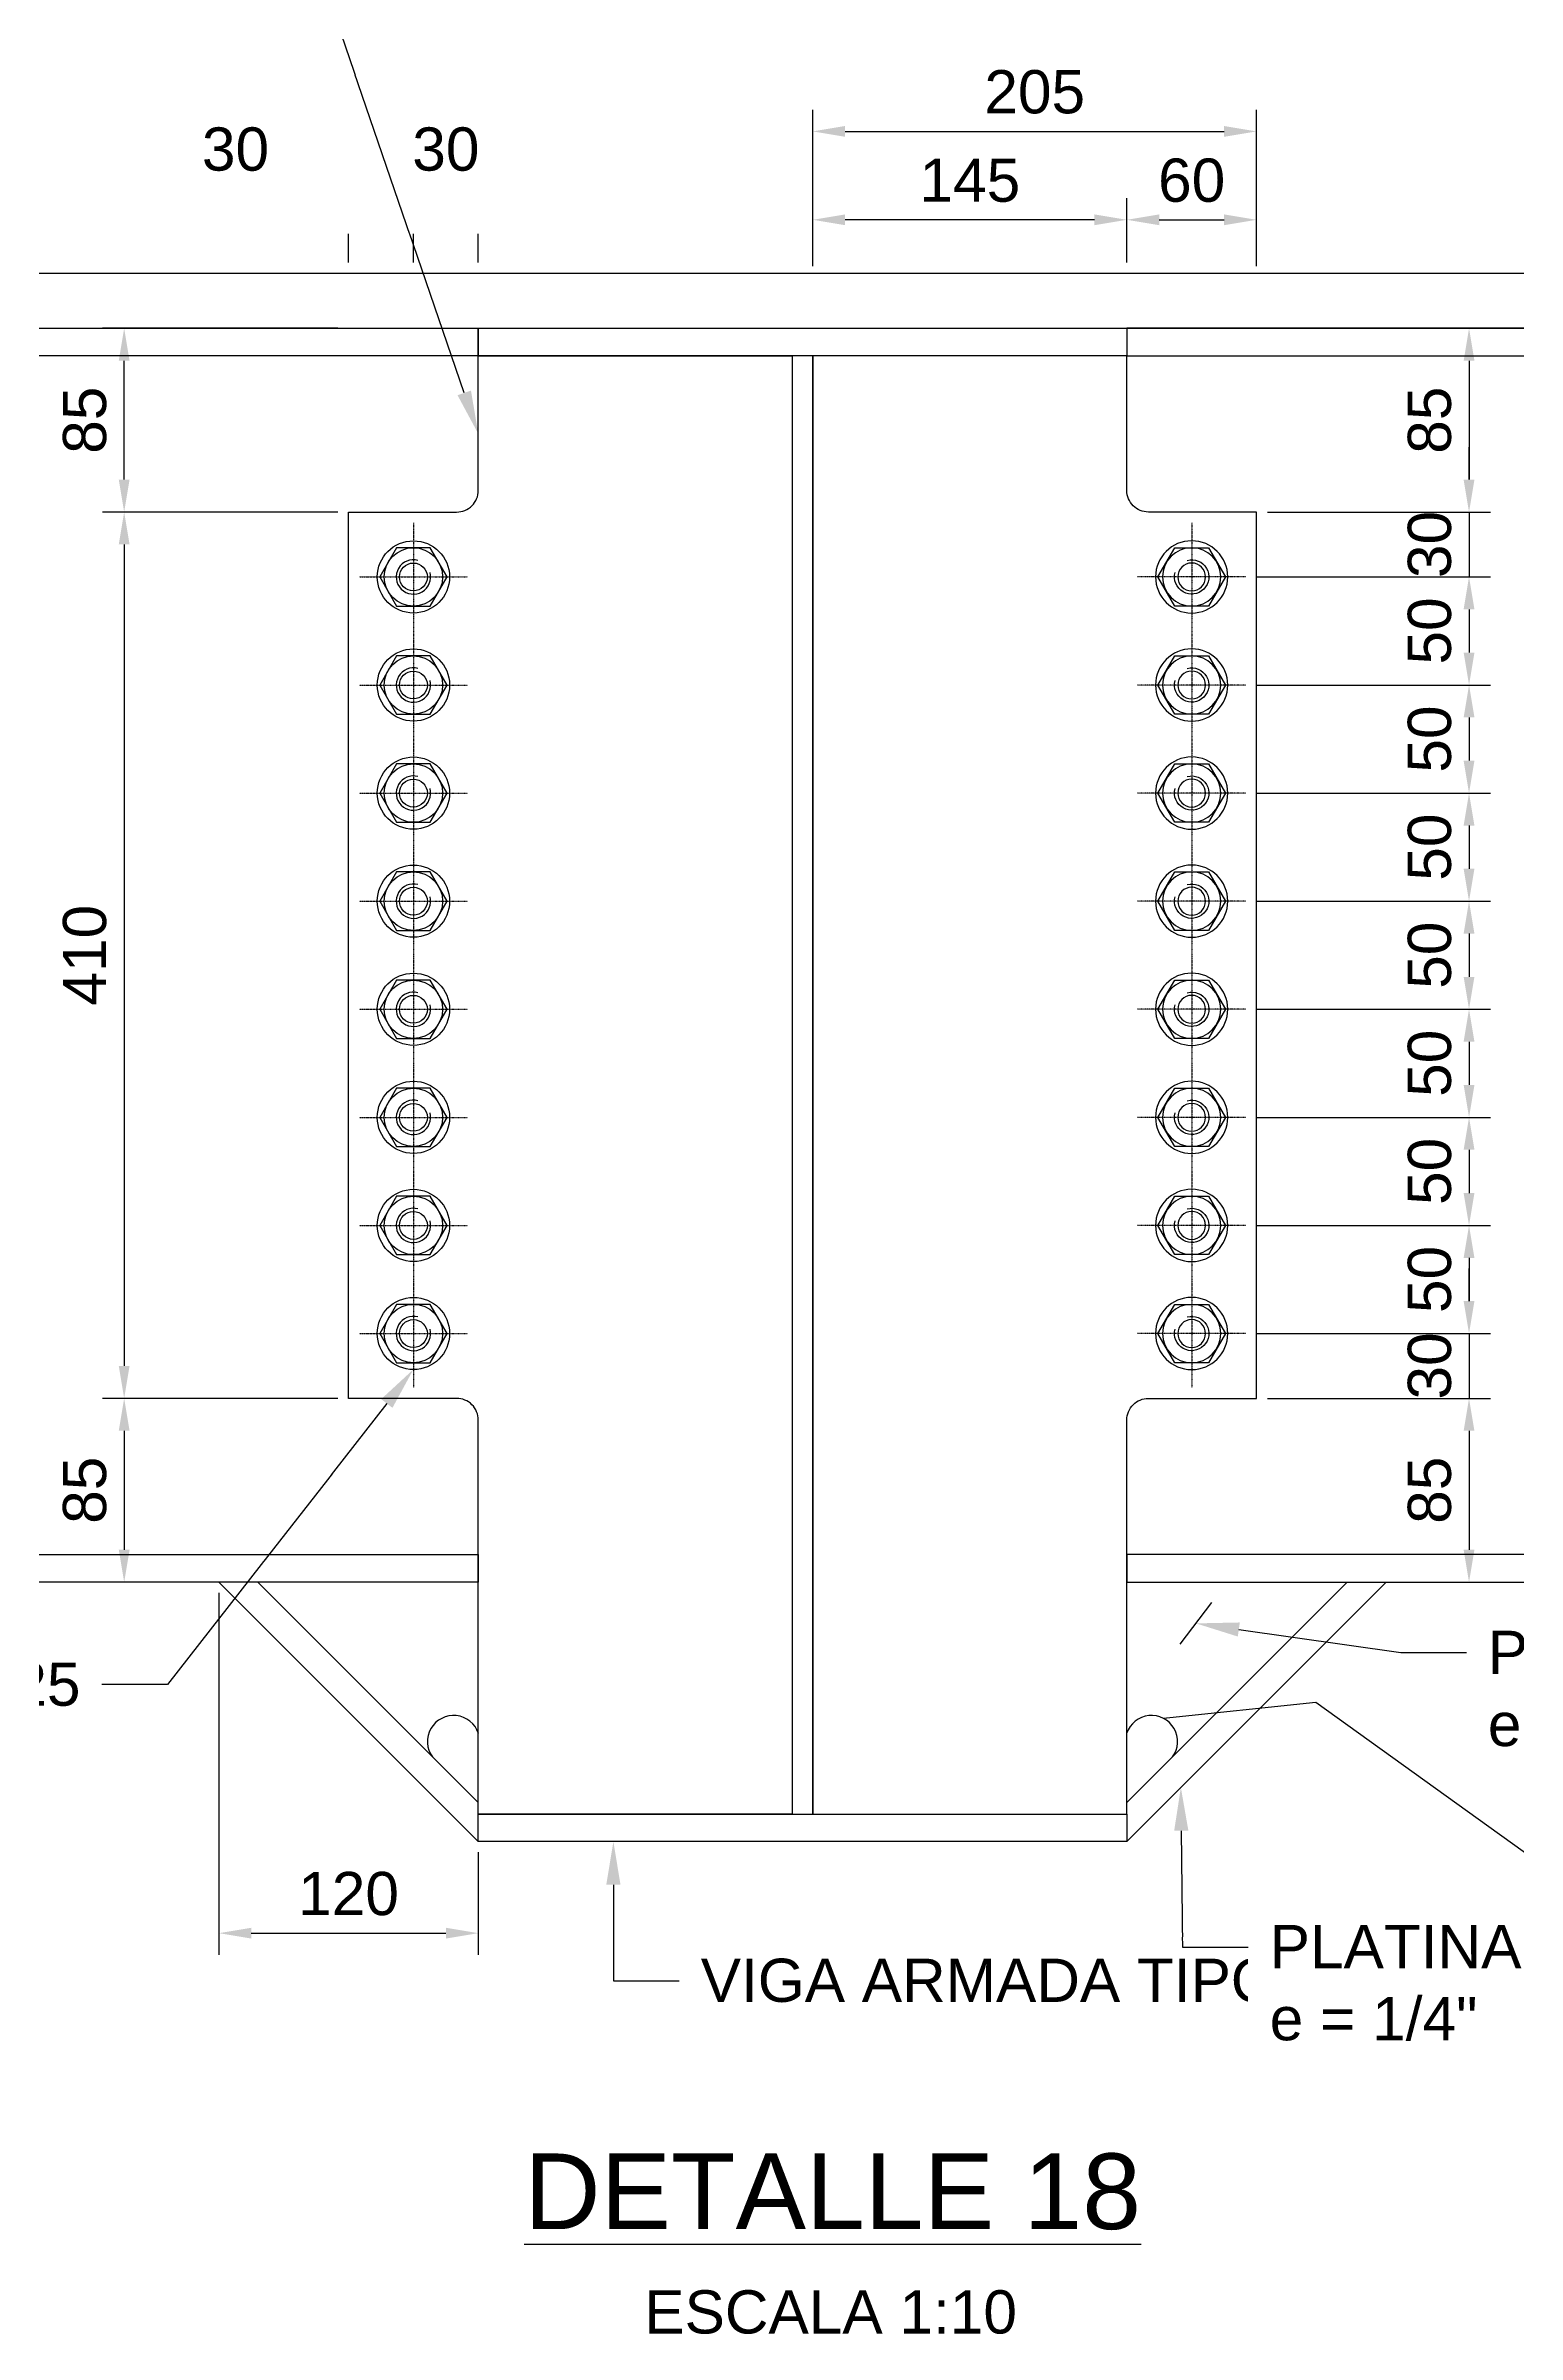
# Model space of a CAD drawing. Header units: millimetres. Extents: x -241278 to 318497, y -110515 to 29234.
# Drawn here: x -7433 to -6752, y -43249 to -42191 of the extents above; entities that cross this region are included whole.
import ezdxf
from ezdxf import colors
from ezdxf.entities.mleader import LeaderData, LeaderLine
from ezdxf.enums import TextEntityAlignment as Align
from ezdxf.math import Vec2, Vec3

# ---------------------------------------------------------------- set-up
doc = ezdxf.new("R2010")
doc.units = ezdxf.units.MM
doc.header["$LTSCALE"] = 0.1
doc.linetypes.add('CENTER', pattern=[2, 1.25, -0.25, 0.25, -0.25])
for name, color, linetype in [('EE-CENTROS', 8, 'CENTER'), ('EE-TEXTO 1', 4, 'Continuous'), ('EE-TEXTO 2', 2, 'Continuous'), ('SIM-ARM 580x1-4x200x1-2', 44, 'Continuous'), ('SIM-ARM 700x3-8x300x1-2', 66, 'Continuous'), ('SIM-COTAS', 1, 'Continuous'), ('SIM-PLATINAS', 2, 'Continuous')]:
    doc.layers.add(name, color=color, linetype=linetype)
doc.styles.add('ARIAL EE', font='arial.ttf')
doc.styles.get("Standard").update_dxf_attribs({"font": 'arial.ttf'})
doc.dimstyles.new('EE 1_STANDAR', dxfattribs={"dimtxt": 2, "dimasz": 1.5, "dimexe": 1, "dimexo": 0.5, "dimgap": 0.8, "dimtad": 1, "dimdec": 0, "dimdsep": 46, "dimtxsty": 'Standard', "dimcen": 0.09, "dimclrd": 256, "dimclre": 256, "dimclrt": 2, "dimadec": 0, "dimazin": 0, "dimtfac": 1, "dimtdec": 0, "dimtix": 1, "dimtmove": 0, "dimatfit": 2, "dimfxl": 1, "dimtolj": 1, "dimlwd": -1, "dimlwe": -1, "dimarcsym": 1})

# ---------------------------------------------------------------- blocks, each defined once
blk = doc.blocks.new('*D333')
at = {"layer": 'SIM-COTAS', "transparency": 16777216}
for p, q in [((-7292.9, -42290.9), (-7292.9, -42246.7)), ((-7262.9, -42290.9), (-7262.9, -42246.7)), ((-7307.9, -42256.7), (-7367.5, -42256.7)), ((-7262.9, -42256.7), (-7292.9, -42256.7)), ((-7247.9, -42256.7), (-7232.9, -42256.7))]:
    blk.add_line(p, q, dxfattribs=at)
for points in [[(-7307.9, -42254.2), (-7307.9, -42259.2), (-7292.9, -42256.7)], [(-7247.9, -42254.2), (-7247.9, -42259.2), (-7262.9, -42256.7)]]:
    blk.add_solid(points, dxfattribs=at)
at = {"layer": 'SIM-COTAS', "color": 2, "transparency": 16777216, "insert": (-7345.2, -42238.5), "char_height": 20, "attachment_point": 5}
blk.add_mtext('\\A1;30', dxfattribs=at)
blk = doc.blocks.new('*D334')
at = {"layer": 'SIM-COTAS', "transparency": 16777216}
for p, q in [((-7262.9, -42290.9), (-7262.9, -42246.7)), ((-7232.9, -42290.9), (-7232.9, -42246.7)), ((-7277.9, -42256.7), (-7292.9, -42256.7)), ((-7262.9, -42256.7), (-7232.9, -42256.7)), ((-7217.9, -42256.7), (-7202.9, -42256.7))]:
    blk.add_line(p, q, dxfattribs=at)
for points in [[(-7277.9, -42254.2), (-7277.9, -42259.2), (-7262.9, -42256.7)], [(-7217.9, -42254.2), (-7217.9, -42259.2), (-7232.9, -42256.7)]]:
    blk.add_solid(points, dxfattribs=at)
at = {"layer": 'SIM-COTAS', "color": 2, "transparency": 16777216, "insert": (-7247.9, -42238.5), "char_height": 20, "attachment_point": 5}
blk.add_mtext('\\A1;30', dxfattribs=at)
blk = doc.blocks.new('TÍTULO')
at = {"layer": 'EE-TEXTO 1', "style": 'ARIAL EE'}
blk.add_attdef('%%UTÍTULO', text='', height=3.5, dxfattribs=at).set_placement((0, 0), align=Align.MIDDLE_CENTER)
at = {"layer": 'EE-TEXTO 2', "style": 'ARIAL EE'}
for tag, p in [('SUBTÍTULO', (0, -4.24)), ('ESCALA', (0, -5.71))]:
    blk.add_attdef(tag, text='', height=2, dxfattribs=at).set_placement(p, align=Align.MIDDLE_CENTER)
blk = doc.blocks.new('TUERCA 5-8')
blk.add_lwpolyline([(919700.1, -652089.1), (919692.3, -652102.6), (919700.1, -652116.1), (919715.7, -652116.1), (919723.5, -652102.6), (919715.7, -652089.1)], close=True)
for radius in [16.7, 13.5, 6.44]:
    blk.add_circle((919707.9, -652102.6), radius)
blk.add_arc((919707.9, -652102.6), 7.94, 75, 15)
at = {"layer": 'EE-CENTROS'}
for p, q in [((919707.9, -652077.6), (919707.9, -652127.6)), ((919682.9, -652102.6), (919732.9, -652102.6))]:
    blk.add_line(p, q, dxfattribs=at)
blk = doc.blocks.new('TUER 5-8')
blk.add_blockref('TUERCA 5-8', (-919707.9, 652102.6))
blk = doc.blocks.new('*D494')
at = {"layer": 'SIM-COTAS', "transparency": 16777216}
for p, q in [((-6932.9, -42290.9), (-6932.9, -42261.1)), ((-6917.9, -42271.1), (-6887.9, -42271.1)), ((-6872.9, -42292.5), (-6872.9, -42261.1))]:
    blk.add_line(p, q, dxfattribs=at)
for points in [[(-6917.9, -42268.6), (-6917.9, -42273.6), (-6932.9, -42271.1)], [(-6887.9, -42268.6), (-6887.9, -42273.6), (-6872.9, -42271.1)]]:
    blk.add_solid(points, dxfattribs=at)
at = {"layer": 'SIM-COTAS', "color": 2, "transparency": 16777216, "insert": (-6902.9, -42252.9), "char_height": 20, "attachment_point": 5}
blk.add_mtext('\\A1;60', dxfattribs=at)
blk = doc.blocks.new('*D495')
at = {"layer": 'SIM-COTAS', "transparency": 16777216}
for p, q in [((-7078.2, -42292.5), (-7078.2, -42220.2)), ((-6872.9, -42292.5), (-6872.9, -42220.2)), ((-7063.2, -42230.2), (-6887.9, -42230.2))]:
    blk.add_line(p, q, dxfattribs=at)
for points in [[(-7063.2, -42227.7), (-7063.2, -42232.7), (-7078.2, -42230.2)], [(-6887.9, -42227.7), (-6887.9, -42232.7), (-6872.9, -42230.2)]]:
    blk.add_solid(points, dxfattribs=at)
at = {"layer": 'SIM-COTAS', "color": 2, "transparency": 16777216, "insert": (-6975.5, -42212), "char_height": 20, "attachment_point": 5}
blk.add_mtext('\\A1;205', dxfattribs=at)
blk = doc.blocks.new('*D496')
at = {"layer": 'SIM-COTAS', "transparency": 16777216}
for p, q in [((-7078.2, -42292.5), (-7078.2, -42261.1)), ((-6947.9, -42271.1), (-7063.2, -42271.1)), ((-6932.9, -42290.9), (-6932.9, -42261.1))]:
    blk.add_line(p, q, dxfattribs=at)
for points in [[(-7063.2, -42268.6), (-7063.2, -42273.6), (-7078.2, -42271.1)], [(-6947.9, -42268.6), (-6947.9, -42273.6), (-6932.9, -42271.1)]]:
    blk.add_solid(points, dxfattribs=at)
at = {"layer": 'SIM-COTAS', "color": 2, "transparency": 16777216, "insert": (-7005.5, -42252.9), "char_height": 20, "attachment_point": 5}
blk.add_mtext('\\A1;145', dxfattribs=at)
blk = doc.blocks.new('*D497')
at = {"layer": 'SIM-COTAS', "transparency": 16777216}
for p, q in [((-7682.9, -42290.9), (-7682.9, -42172.3)), ((-6482.9, -42290.9), (-6482.9, -42172.3)), ((-6497.9, -42182.3), (-7667.9, -42182.3))]:
    blk.add_line(p, q, dxfattribs=at)
for points in [[(-7667.9, -42179.8), (-7667.9, -42184.8), (-7682.9, -42182.3)], [(-6497.9, -42179.8), (-6497.9, -42184.8), (-6482.9, -42182.3)]]:
    blk.add_solid(points, dxfattribs=at)
at = {"layer": 'SIM-COTAS', "color": 2, "transparency": 16777216, "insert": (-7082.9, -42164.1), "char_height": 20, "attachment_point": 5}
blk.add_mtext('\\A1;1200', dxfattribs=at)
blk = doc.blocks.new('*D498')
at = {"layer": 'SIM-COTAS', "transparency": 16777216}
for p, q in [((-7297.9, -42321.3), (-7406.7, -42321.3)), ((-7396.7, -42391.3), (-7396.7, -42336.3)), ((-7297.9, -42406.3), (-7406.7, -42406.3))]:
    blk.add_line(p, q, dxfattribs=at)
for points in [[(-7399.2, -42336.3), (-7394.2, -42336.3), (-7396.7, -42321.3)], [(-7399.2, -42391.3), (-7394.2, -42391.3), (-7396.7, -42406.3)]]:
    blk.add_solid(points, dxfattribs=at)
at = {"layer": 'SIM-COTAS', "color": 2, "transparency": 16777216, "insert": (-7414.9, -42363.8), "char_height": 20, "attachment_point": 5, "rotation": 90}
blk.add_mtext('\\A1;85', dxfattribs=at)
blk = doc.blocks.new('*D499')
at = {"layer": 'SIM-COTAS', "transparency": 16777216}
for p, q in [((-7297.9, -42406.3), (-7406.7, -42406.3)), ((-7396.7, -42421.3), (-7396.7, -42801.3)), ((-7297.9, -42816.3), (-7406.7, -42816.3))]:
    blk.add_line(p, q, dxfattribs=at)
for points in [[(-7399.2, -42421.3), (-7394.2, -42421.3), (-7396.7, -42406.3)], [(-7399.2, -42801.3), (-7394.2, -42801.3), (-7396.7, -42816.3)]]:
    blk.add_solid(points, dxfattribs=at)
at = {"layer": 'SIM-COTAS', "color": 2, "transparency": 16777216, "insert": (-7414.9, -42611.3), "char_height": 20, "attachment_point": 5, "rotation": 90}
blk.add_mtext('\\A1;410', dxfattribs=at)
blk = doc.blocks.new('*D500')
at = {"layer": 'SIM-COTAS', "transparency": 16777216}
for p, q in [((-7297.9, -42816.3), (-7406.7, -42816.3)), ((-7396.7, -42831.3), (-7396.7, -42886.3)), ((-7357.9, -42901.3), (-7406.7, -42901.3))]:
    blk.add_line(p, q, dxfattribs=at)
for points in [[(-7399.2, -42831.3), (-7394.2, -42831.3), (-7396.7, -42816.3)], [(-7399.2, -42886.3), (-7394.2, -42886.3), (-7396.7, -42901.3)]]:
    blk.add_solid(points, dxfattribs=at)
at = {"layer": 'SIM-COTAS', "color": 2, "transparency": 16777216, "insert": (-7414.9, -42858.8), "char_height": 20, "attachment_point": 5, "rotation": 90}
blk.add_mtext('\\A1;85', dxfattribs=at)
blk = doc.blocks.new('*D501')
at = {"layer": 'SIM-COTAS', "transparency": 16777216}
for p, q in [((-6848.5, -42321.3), (-6764.6, -42321.3)), ((-6774.6, -42336.3), (-6774.6, -42391.3)), ((-6867.9, -42406.3), (-6764.6, -42406.3))]:
    blk.add_line(p, q, dxfattribs=at)
for points in [[(-6777.1, -42336.3), (-6772.1, -42336.3), (-6774.6, -42321.3)], [(-6777.1, -42391.3), (-6772.1, -42391.3), (-6774.6, -42406.3)]]:
    blk.add_solid(points, dxfattribs=at)
at = {"layer": 'SIM-COTAS', "color": 2, "transparency": 16777216, "insert": (-6792.8, -42363.8), "char_height": 20, "attachment_point": 5, "rotation": 90}
blk.add_mtext('\\A1;85', dxfattribs=at)
blk = doc.blocks.new('*D502')
at = {"layer": 'SIM-COTAS', "transparency": 16777216}
for p, q in [((-6774.6, -42391.3), (-6774.6, -42376.3)), ((-6867.9, -42406.3), (-6764.6, -42406.3)), ((-6774.6, -42406.3), (-6774.6, -42436.3)), ((-6872.9, -42436.3), (-6764.6, -42436.3)), ((-6774.6, -42451.3), (-6774.6, -42466.3))]:
    blk.add_line(p, q, dxfattribs=at)
for points in [[(-6777.1, -42391.3), (-6772.1, -42391.3), (-6774.6, -42406.3)], [(-6777.1, -42451.3), (-6772.1, -42451.3), (-6774.6, -42436.3)]]:
    blk.add_solid(points, dxfattribs=at)
at = {"layer": 'SIM-COTAS', "color": 2, "transparency": 16777216, "insert": (-6792.8, -42421.3), "char_height": 20, "attachment_point": 5, "rotation": 90}
blk.add_mtext('\\A1;30', dxfattribs=at)
blk = doc.blocks.new('*D503')
at = {"layer": 'SIM-COTAS', "transparency": 16777216}
for p, q in [((-6872.9, -42436.3), (-6764.6, -42436.3)), ((-6774.6, -42451.3), (-6774.6, -42471.3)), ((-6872.9, -42486.3), (-6764.6, -42486.3))]:
    blk.add_line(p, q, dxfattribs=at)
for points in [[(-6777.1, -42451.3), (-6772.1, -42451.3), (-6774.6, -42436.3)], [(-6777.1, -42471.3), (-6772.1, -42471.3), (-6774.6, -42486.3)]]:
    blk.add_solid(points, dxfattribs=at)
at = {"layer": 'SIM-COTAS', "color": 2, "transparency": 16777216, "insert": (-6792.8, -42461.3), "char_height": 20, "attachment_point": 5, "rotation": 90}
blk.add_mtext('\\A1;50', dxfattribs=at)
blk = doc.blocks.new('*D504')
at = {"layer": 'SIM-COTAS', "transparency": 16777216}
for p, q in [((-6872.9, -42486.3), (-6764.6, -42486.3)), ((-6774.6, -42501.3), (-6774.6, -42521.3)), ((-6872.9, -42536.3), (-6764.6, -42536.3))]:
    blk.add_line(p, q, dxfattribs=at)
for points in [[(-6777.1, -42501.3), (-6772.1, -42501.3), (-6774.6, -42486.3)], [(-6777.1, -42521.3), (-6772.1, -42521.3), (-6774.6, -42536.3)]]:
    blk.add_solid(points, dxfattribs=at)
at = {"layer": 'SIM-COTAS', "color": 2, "transparency": 16777216, "insert": (-6792.8, -42511.3), "char_height": 20, "attachment_point": 5, "rotation": 90}
blk.add_mtext('\\A1;50', dxfattribs=at)
blk = doc.blocks.new('*D505')
at = {"layer": 'SIM-COTAS', "transparency": 16777216}
for p, q in [((-6872.9, -42536.3), (-6764.6, -42536.3)), ((-6774.6, -42551.3), (-6774.6, -42571.3)), ((-6872.9, -42586.3), (-6764.6, -42586.3))]:
    blk.add_line(p, q, dxfattribs=at)
for points in [[(-6777.1, -42551.3), (-6772.1, -42551.3), (-6774.6, -42536.3)], [(-6777.1, -42571.3), (-6772.1, -42571.3), (-6774.6, -42586.3)]]:
    blk.add_solid(points, dxfattribs=at)
at = {"layer": 'SIM-COTAS', "color": 2, "transparency": 16777216, "insert": (-6792.8, -42561.3), "char_height": 20, "attachment_point": 5, "rotation": 90}
blk.add_mtext('\\A1;50', dxfattribs=at)
blk = doc.blocks.new('*D506')
at = {"layer": 'SIM-COTAS', "transparency": 16777216}
for p, q in [((-6872.9, -42586.3), (-6764.6, -42586.3)), ((-6774.6, -42601.3), (-6774.6, -42621.3)), ((-6872.9, -42636.3), (-6764.6, -42636.3))]:
    blk.add_line(p, q, dxfattribs=at)
for points in [[(-6777.1, -42601.3), (-6772.1, -42601.3), (-6774.6, -42586.3)], [(-6777.1, -42621.3), (-6772.1, -42621.3), (-6774.6, -42636.3)]]:
    blk.add_solid(points, dxfattribs=at)
at = {"layer": 'SIM-COTAS', "color": 2, "transparency": 16777216, "insert": (-6792.8, -42611.3), "char_height": 20, "attachment_point": 5, "rotation": 90}
blk.add_mtext('\\A1;50', dxfattribs=at)
blk = doc.blocks.new('*D507')
at = {"layer": 'SIM-COTAS', "transparency": 16777216}
for p, q in [((-6872.9, -42636.3), (-6764.6, -42636.3)), ((-6774.6, -42651.3), (-6774.6, -42671.3)), ((-6872.9, -42686.3), (-6764.6, -42686.3))]:
    blk.add_line(p, q, dxfattribs=at)
for points in [[(-6777.1, -42651.3), (-6772.1, -42651.3), (-6774.6, -42636.3)], [(-6777.1, -42671.3), (-6772.1, -42671.3), (-6774.6, -42686.3)]]:
    blk.add_solid(points, dxfattribs=at)
at = {"layer": 'SIM-COTAS', "color": 2, "transparency": 16777216, "insert": (-6792.8, -42661.3), "char_height": 20, "attachment_point": 5, "rotation": 90}
blk.add_mtext('\\A1;50', dxfattribs=at)
blk = doc.blocks.new('*D508')
at = {"layer": 'SIM-COTAS', "transparency": 16777216}
for p, q in [((-6872.9, -42686.3), (-6764.6, -42686.3)), ((-6774.6, -42701.3), (-6774.6, -42721.3)), ((-6872.9, -42736.3), (-6764.6, -42736.3))]:
    blk.add_line(p, q, dxfattribs=at)
for points in [[(-6777.1, -42701.3), (-6772.1, -42701.3), (-6774.6, -42686.3)], [(-6777.1, -42721.3), (-6772.1, -42721.3), (-6774.6, -42736.3)]]:
    blk.add_solid(points, dxfattribs=at)
at = {"layer": 'SIM-COTAS', "color": 2, "transparency": 16777216, "insert": (-6792.8, -42711.3), "char_height": 20, "attachment_point": 5, "rotation": 90}
blk.add_mtext('\\A1;50', dxfattribs=at)
blk = doc.blocks.new('*D509')
at = {"layer": 'SIM-COTAS', "transparency": 16777216}
for p, q in [((-6872.9, -42736.3), (-6764.6, -42736.3)), ((-6774.6, -42751.3), (-6774.6, -42771.3)), ((-6872.9, -42786.3), (-6764.6, -42786.3))]:
    blk.add_line(p, q, dxfattribs=at)
for points in [[(-6777.1, -42751.3), (-6772.1, -42751.3), (-6774.6, -42736.3)], [(-6777.1, -42771.3), (-6772.1, -42771.3), (-6774.6, -42786.3)]]:
    blk.add_solid(points, dxfattribs=at)
at = {"layer": 'SIM-COTAS', "color": 2, "transparency": 16777216, "insert": (-6792.8, -42761.3), "char_height": 20, "attachment_point": 5, "rotation": 90}
blk.add_mtext('\\A1;50', dxfattribs=at)
blk = doc.blocks.new('*D510')
at = {"layer": 'SIM-COTAS', "transparency": 16777216}
for p, q in [((-6774.6, -42771.3), (-6774.6, -42756.3)), ((-6872.9, -42786.3), (-6764.6, -42786.3)), ((-6774.6, -42786.3), (-6774.6, -42816.3)), ((-6867.9, -42816.3), (-6764.6, -42816.3)), ((-6774.6, -42831.3), (-6774.6, -42846.3))]:
    blk.add_line(p, q, dxfattribs=at)
for points in [[(-6777.1, -42771.3), (-6772.1, -42771.3), (-6774.6, -42786.3)], [(-6777.1, -42831.3), (-6772.1, -42831.3), (-6774.6, -42816.3)]]:
    blk.add_solid(points, dxfattribs=at)
at = {"layer": 'SIM-COTAS', "color": 2, "transparency": 16777216, "insert": (-6792.8, -42801.3), "char_height": 20, "attachment_point": 5, "rotation": 90}
blk.add_mtext('\\A1;30', dxfattribs=at)
blk = doc.blocks.new('*D511')
at = {"layer": 'SIM-COTAS', "transparency": 16777216}
for p, q in [((-6867.9, -42816.3), (-6764.6, -42816.3)), ((-6774.6, -42831.3), (-6774.6, -42886.3)), ((-6825.9, -42901.3), (-6764.6, -42901.3))]:
    blk.add_line(p, q, dxfattribs=at)
for points in [[(-6777.1, -42831.3), (-6772.1, -42831.3), (-6774.6, -42816.3)], [(-6777.1, -42886.3), (-6772.1, -42886.3), (-6774.6, -42901.3)]]:
    blk.add_solid(points, dxfattribs=at)
at = {"layer": 'SIM-COTAS', "color": 2, "transparency": 16777216, "insert": (-6792.8, -42858.8), "char_height": 20, "attachment_point": 5, "rotation": 90}
blk.add_mtext('\\A1;85', dxfattribs=at)
blk = doc.blocks.new('*D512')
at = {"layer": 'SIM-COTAS', "transparency": 16777216}
for p, q in [((-7352.9, -42906.3), (-7352.9, -43073.7)), ((-7232.9, -43026.3), (-7232.9, -43073.7)), ((-7337.9, -43063.7), (-7247.9, -43063.7))]:
    blk.add_line(p, q, dxfattribs=at)
for points in [[(-7337.9, -43061.2), (-7337.9, -43066.2), (-7352.9, -43063.7)], [(-7247.9, -43061.2), (-7247.9, -43066.2), (-7232.9, -43063.7)]]:
    blk.add_solid(points, dxfattribs=at)
at = {"layer": 'SIM-COTAS', "color": 2, "transparency": 16777216, "insert": (-7292.9, -43045.5), "char_height": 20, "attachment_point": 5}
blk.add_mtext('\\A1;120', dxfattribs=at)

msp = doc.modelspace()

# ---------------------------------------------------------------- linework, layer by layer
at = {"layer": 'SIM-ARM 580x1-4x200x1-2'}
for points in [[(-6932.9, -42334), (-6352.5, -42334), (-6352.5, -42321.3), (-6932.9, -42321.3)], [(-6932.9, -42901.3), (-6352.5, -42901.3), (-6352.5, -42888.6), (-6932.9, -42888.6)]]:
    msp.add_lwpolyline(points, close=True, dxfattribs=at)
at = {"layer": 'SIM-PLATINAS'}
for centre, start, end in [((-7244.3, -42975.1), 18.4084, 215.9392), ((-6921.5, -42975.1), 324.0608, 161.5916)]:
    msp.add_arc(centre, 12.1, start, end, dxfattribs=at)

# ---------------------------------------------------------------- block references
for p in [(-7262.9, -42436.3), (-7262.9, -42486.3), (-7262.9, -42536.3), (-7262.9, -42586.3), (-7262.9, -42636.3), (-7262.9, -42686.3), (-7262.9, -42736.3), (-7262.9, -42786.3)]:
    msp.add_blockref('TUER 5-8', p)
at = {"xscale": -1}
for p in [(-6902.9, -42436.3), (-6902.9, -42486.3), (-6902.9, -42536.3), (-6902.9, -42586.3), (-6902.9, -42636.3), (-6902.9, -42686.3), (-6902.9, -42736.3), (-6902.9, -42786.3)]:
    msp.add_blockref('TUER 5-8', p, dxfattribs=at)
at = {"layer": 'SIM-COTAS'}
ref = msp.add_blockref('TÍTULO', (-7063.6, -43235.6), dxfattribs=dict(at, xscale=10, yscale=10, zscale=10))
ref.add_attrib('ESCALA1:100', 'ESCALA 1:10', dxfattribs={"layer": 'EE-TEXTO 2', "height": 20, "style": 'ARIAL EE'}).set_placement((-7069.9, -43248.9), align=Align.CENTER)
ref.add_attrib('%%UVISTAENPLANTA', '%%UDETALLE 18', dxfattribs={"layer": 'EE-TEXTO 1', "height": 35, "style": 'ARIAL EE'}).set_placement((-7069, -43200.6), align=Align.CENTER)

# ---------------------------------------------------------------- dimensions: what is measured, and where the dimension line sits
dim = msp.add_linear_dim(base=(-7262.9, -42256.7), p1=(-7292.9, -42295.9), p2=(-7262.9, -42295.9), dimstyle='EE 1_STANDAR', dxfattribs=at)
dim.commit()
dim.dimension.update_dxf_attribs({"geometry": '*D333', "text_midpoint": (-7345.2, -42256.7), "dimtype": 160})
for base, p1, p2, picture, middle in [((-7232.9, -42256.7), (-7262.9, -42295.9), (-7232.9, -42295.9), '*D334', (-7247.9, -42238.5)), ((-6872.9, -42271.1), (-6932.9, -42295.9), (-6872.9, -42297.5), '*D494', (-6902.9, -42252.9))]:
    dim = msp.add_linear_dim(base=base, p1=p1, p2=p2, dimstyle='EE 1_STANDAR', dxfattribs=at)
    dim.commit()
    dim.dimension.update_dxf_attribs({"geometry": picture, "text_midpoint": middle})
for base, p1, p2, picture, middle in [((-6774.6, -42406.3), (-6853.5, -42321.3), (-6872.9, -42406.3), '*D501', (-6792.8, -42363.8)), ((-6774.6, -42436.3), (-6872.9, -42406.3), (-6877.9, -42436.3), '*D502', (-6792.8, -42421.3)), ((-6774.6, -42486.3), (-6877.9, -42436.3), (-6877.9, -42486.3), '*D503', (-6792.8, -42461.3)), ((-6774.6, -42536.3), (-6877.9, -42486.3), (-6877.9, -42536.3), '*D504', (-6792.8, -42511.3)), ((-6774.6, -42586.3), (-6877.9, -42536.3), (-6877.9, -42586.3), '*D505', (-6792.8, -42561.3)), ((-6774.6, -42636.3), (-6877.9, -42586.3), (-6877.9, -42636.3), '*D506', (-6792.8, -42611.3)), ((-6774.6, -42686.3), (-6877.9, -42636.3), (-6877.9, -42686.3), '*D507', (-6792.8, -42661.3)), ((-6774.6, -42736.3), (-6877.9, -42686.3), (-6877.9, -42736.3), '*D508', (-6792.8, -42711.3)), ((-6774.6, -42786.3), (-6877.9, -42736.3), (-6877.9, -42786.3), '*D509', (-6792.8, -42761.3)), ((-6774.6, -42816.3), (-6877.9, -42786.3), (-6872.9, -42816.3), '*D510', (-6792.8, -42801.3)), ((-6774.6, -42901.3), (-6872.9, -42816.3), (-6830.9, -42901.3), '*D511', (-6792.8, -42858.8))]:
    dim = msp.add_linear_dim(base=base, p1=p1, p2=p2, angle=90, dimstyle='EE 1_STANDAR', dxfattribs=at)
    dim.commit()
    dim.dimension.update_dxf_attribs({"geometry": picture, "text_midpoint": middle})

# ---------------------------------------------------------------- leaders
at = {"layer": 'SIM-COTAS', "linetype": 'Continuous'}
ml = msp.add_multileader_mtext('Standard', dxfattribs=at)
ml.set_content('\\A1;{\\C2;W 16x36}', color=256)
ml.set_leader_properties()
ml.build(insert=Vec2(0, 0))
ml.multileader.update_dxf_attribs({"dogleg_length": 0.0025, "arrow_head_size": 20, "scale": 10})
ctx = ml.context
ctx.base_point, ctx.scale, ctx.char_height, ctx.arrow_head_size, ctx.landing_gap_size, ctx.plane_origin = Vec3(-8379.9, -42871.8), 10, 20, 20, 10, Vec3(20891, -36346.3)
notes = []
notes.append((ctx, [(1, (1, 1, 0), (-8410.2, -42871.8), (1, 0), 30.4, [(0, [(-8410.2, -42816.6)], 0, [])])]))
ctx.mtext.insert, ctx.mtext.rotation, ctx.mtext.width, ctx.mtext.defined_height, ctx.mtext.flow_direction = Vec3(-8369.9, -42861.6), 6.283185, 139.61, 56.3, 5
ctx.mtext.has_bg_fill, ctx.mtext.bg_color, ctx.mtext.bg_scale_factor, ctx.mtext.bg_transparency, ctx.mtext.use_window_bg_color = 1, -1027028792, 1.5, 0, 1
ml = msp.add_multileader_mtext('Standard', dxfattribs=at)
ml.set_content('\\A1;{\\C2;VIGA ARMADA TIPO 1}', color=256)
ml.set_leader_properties()
ml.build(insert=Vec2(0, 0))
ml.multileader.update_dxf_attribs({"dogleg_length": 0.0025, "arrow_head_size": 20, "scale": 10})
ctx = ml.context
ctx.base_point, ctx.scale, ctx.char_height, ctx.arrow_head_size, ctx.landing_gap_size, ctx.plane_origin = Vec3(-8750.2, -43088), 10, 20, 20, 10, Vec3(20520.7, -36523.3)
notes.append((ctx, [(1, (1, 1, 0), (-8780.5, -43088), (1, 0), 30.4, [(0, [(-8780.5, -42993.6)], 0, [])])]))
ctx.mtext.insert, ctx.mtext.rotation, ctx.mtext.width, ctx.mtext.defined_height, ctx.mtext.flow_direction = Vec3(-8740.2, -43077.8), 6.283185, 195.077, 56.3, 5
ctx.mtext.has_bg_fill, ctx.mtext.bg_color, ctx.mtext.bg_scale_factor, ctx.mtext.bg_transparency, ctx.mtext.use_window_bg_color = 1, -1027028792, 1.5, 0, 1
for ctx, leaders in notes:
    for number, flags, end, landing, length, lines in leaders:
        leader = LeaderData()
        leader.index, (leader.has_last_leader_line, leader.has_dogleg_vector, leader.attachment_direction) = number, flags
        leader.last_leader_point, leader.dogleg_vector, leader.dogleg_length = Vec3(end), Vec3(landing), length
        for number, points, colour, breaks in lines:
            line = LeaderLine()
            line.index, line.vertices, line.color, line.breaks = number, Vec3.list(points), colors.encode_raw_color(colour), breaks
            leader.lines.append(line)
        ctx.leaders.append(leader)

# ---------------------------------------------------------------- next in the draw order: linework, layer by layer
at = {"layer": 'SIM-ARM 580x1-4x200x1-2'}
msp.add_lwpolyline([(-7232.9, -42901.3), (-7813.3, -42901.3), (-7813.3, -42888.6), (-7232.9, -42888.6)], close=True, dxfattribs=at)
at = {"layer": 'SIM-ARM 700x3-8x300x1-2'}
msp.add_lwpolyline([(-7232.9, -43008.6), (-6932.9, -43008.6), (-6932.9, -43021.3), (-7232.9, -43021.3)], close=True, dxfattribs=at)
at = {"layer": 'SIM-PLATINAS'}
for p, q in [((-7232.9, -43021.3), (-7352.9, -42901.3)), ((-7232.9, -43003.3), (-7334.9, -42901.3)), ((-6932.9, -43021.3), (-6812.9, -42901.3)), ((-6932.9, -43003.3), (-6830.9, -42901.3))]:
    msp.add_line(p, q, dxfattribs=at)

# ---------------------------------------------------------------- next in the draw order: dimensions: what is measured, and where the dimension line sits
at = {"layer": 'SIM-COTAS'}
for base, p1, p2, picture, middle in [((-7396.7, -42816.3), (-7292.9, -42406.3), (-7292.9, -42816.3), '*D499', (-7414.9, -42611.3)), ((-7396.7, -42901.3), (-7292.9, -42816.3), (-7352.9, -42901.3), '*D500', (-7414.9, -42858.8))]:
    dim = msp.add_linear_dim(base=base, p1=p1, p2=p2, angle=90, dimstyle='EE 1_STANDAR', dxfattribs=at)
    dim.commit()
    dim.dimension.update_dxf_attribs({"geometry": picture, "text_midpoint": middle})
dim = msp.add_linear_dim(base=(-7232.9, -43063.7), p1=(-7352.9, -42901.3), p2=(-7232.9, -43021.3), dimstyle='EE 1_STANDAR', dxfattribs=at)
dim.commit()
dim.dimension.update_dxf_attribs({"geometry": '*D512', "text_midpoint": (-7292.9, -43045.5)})

# ---------------------------------------------------------------- next in the draw order: leaders
at = {"layer": 'SIM-COTAS', "linetype": 'Continuous'}
ml = msp.add_multileader_mtext('Standard', dxfattribs=at)
ml.set_content('\\A1;{\\C2;PLATINA\\Pe = 1"}', color=256)
ml.set_leader_properties()
ml.build(insert=Vec2(0, 0))
ml.multileader.update_dxf_attribs({"dogleg_length": 0.0025, "arrow_head_size": 20, "scale": 10})
ctx = ml.context
ctx.base_point, ctx.scale, ctx.char_height, ctx.arrow_head_size, ctx.landing_gap_size, ctx.plane_origin = Vec3(-8496.3, -42224.3), 10, 20, 20, 10, Vec3(20774.6, -35757.3)
notes = []
notes.append((ctx, [(1, (1, 1, 0), (-8526.6, -42224.3), (1, 0), 30.4, [(0, [(-8526.6, -42389.5)], 0, [])])]))
ctx.mtext.insert, ctx.mtext.rotation, ctx.mtext.width, ctx.mtext.defined_height, ctx.mtext.flow_direction = Vec3(-8486.3, -42214.1), 6.283185, 139.61, 56.3, 5
ctx.mtext.has_bg_fill, ctx.mtext.bg_color, ctx.mtext.bg_scale_factor, ctx.mtext.bg_transparency, ctx.mtext.use_window_bg_color = 1, -1027028792, 1.5, 0, 1
for ctx, leaders in notes:
    for number, flags, end, landing, length, lines in leaders:
        leader = LeaderData()
        leader.index, (leader.has_last_leader_line, leader.has_dogleg_vector, leader.attachment_direction) = number, flags
        leader.last_leader_point, leader.dogleg_vector, leader.dogleg_length = Vec3(end), Vec3(landing), length
        for number, points, colour, breaks in lines:
            line = LeaderLine()
            line.index, line.vertices, line.color, line.breaks = number, Vec3.list(points), colors.encode_raw_color(colour), breaks
            leader.lines.append(line)
        ctx.leaders.append(leader)

# ---------------------------------------------------------------- next in the draw order: linework, layer by layer
at = {"layer": 'SIM-ARM 580x1-4x200x1-2'}
msp.add_lwpolyline([(-7232.9, -42334), (-7813.3, -42334), (-7813.3, -42321.3), (-7232.9, -42321.3)], close=True, dxfattribs=at)
at = {"layer": 'SIM-ARM 700x3-8x300x1-2'}
for points in [[(-7232.9, -42321.3), (-6932.9, -42321.3), (-6932.9, -42334), (-7232.9, -42334)], [(-7087.7, -43008.6), (-7078.2, -43008.6), (-7078.2, -42334), (-7087.7, -42334)]]:
    msp.add_lwpolyline(points, close=True, dxfattribs=at)
at = {"layer": 'SIM-PLATINAS'}
msp.add_lwpolyline([(-6482.9, -42321.3), (-6482.9, -42295.9), (-7682.9, -42295.9), (-7682.9, -42321.3)], close=True, dxfattribs=at)
for points in [[(-7232.9, -42396.3), (-7232.9, -42334), (-7087.7, -42334), (-7087.7, -43008.6), (-7232.9, -43008.6), (-7232.9, -42826.3, 0.414214), (-7242.9, -42816.3), (-7292.9, -42816.3), (-7292.9, -42406.3), (-7242.9, -42406.3, 0.414214)], [(-6932.9, -42396.3), (-6932.9, -42334), (-7078.2, -42334), (-7078.2, -43008.6), (-6932.9, -43008.6), (-6932.9, -42826.3, -0.414214), (-6922.9, -42816.3), (-6872.9, -42816.3), (-6872.9, -42406.3), (-6922.9, -42406.3, -0.414214)]]:
    msp.add_lwpolyline(points, format="xyb", close=True, dxfattribs=at)

# ---------------------------------------------------------------- next in the draw order: dimensions: what is measured, and where the dimension line sits
at = {"layer": 'SIM-COTAS'}
for base, p1, p2, picture, middle in [((-7682.9, -42182.3), (-6482.9, -42295.9), (-7682.9, -42295.9), '*D497', (-7082.9, -42164.1)), ((-6872.9, -42230.2), (-7078.2, -42297.5), (-6872.9, -42297.5), '*D495', (-6975.5, -42212)), ((-7078.2, -42271.1), (-6932.9, -42295.9), (-7078.2, -42297.5), '*D496', (-7005.5, -42252.9))]:
    dim = msp.add_linear_dim(base=base, p1=p1, p2=p2, dimstyle='EE 1_STANDAR', dxfattribs=at)
    dim.commit()
    dim.dimension.update_dxf_attribs({"geometry": picture, "text_midpoint": middle})

# ---------------------------------------------------------------- next in the draw order: leaders
at = {"layer": 'SIM-COTAS', "linetype": 'Continuous'}
ml = msp.add_multileader_mtext('Standard', dxfattribs=at)
ml.set_content('\\A1;{\\C2;VIGA ARMADA TIPO 2}', color=256)
ml.set_leader_properties()
ml.build(insert=Vec2(0, 0))
ml.multileader.update_dxf_attribs({"dogleg_length": 0.0025, "arrow_head_size": 20, "scale": 10})
ctx = ml.context
ctx.base_point, ctx.scale, ctx.char_height, ctx.arrow_head_size, ctx.landing_gap_size, ctx.plane_origin = Vec3(-7140, -43085.7), 10, 20, 20, 10, Vec3(22130.9, -36544.6)
notes = []
notes.append((ctx, [(1, (1, 1, 0), (-7170.4, -43085.7), (1, 0), 30.4, [(0, [(-7170.4, -43021.3)], 0, [])])]))
ctx.mtext.insert, ctx.mtext.rotation, ctx.mtext.width, ctx.mtext.defined_height, ctx.mtext.flow_direction = Vec3(-7130, -43075.5), 6.283185, 197.277, 56.3, 5
ctx.mtext.has_bg_fill, ctx.mtext.bg_color, ctx.mtext.bg_scale_factor, ctx.mtext.bg_transparency, ctx.mtext.use_window_bg_color = 1, -1027028792, 1.5, 0, 1
for ctx, leaders in notes:
    for number, flags, end, landing, length, lines in leaders:
        leader = LeaderData()
        leader.index, (leader.has_last_leader_line, leader.has_dogleg_vector, leader.attachment_direction) = number, flags
        leader.last_leader_point, leader.dogleg_vector, leader.dogleg_length = Vec3(end), Vec3(landing), length
        for number, points, colour, breaks in lines:
            line = LeaderLine()
            line.index, line.vertices, line.color, line.breaks = number, Vec3.list(points), colors.encode_raw_color(colour), breaks
            leader.lines.append(line)
        ctx.leaders.append(leader)

# ---------------------------------------------------------------- next in the draw order: leaders
ml = msp.add_multileader_mtext('Standard', dxfattribs=at)
ml.set_content('\\A1;{\\C2;PLATINA\\Pe = 3/8"}', color=256)
ml.set_leader_properties()
ml.build(insert=Vec2(0, 0))
ml.multileader.update_dxf_attribs({"dogleg_length": 0.0025, "arrow_head_size": 20, "scale": 10})
ctx = ml.context
ctx.base_point, ctx.scale, ctx.char_height, ctx.arrow_head_size, ctx.landing_gap_size, ctx.plane_origin = Vec3(-7484.3, -42117.1), 10, 20, 20, 10, Vec3(-36563.9, -35581.9)
ctx.text_align_type = 2
notes = []
notes.append((ctx, [(1, (1, 1, 0), (-7319.6, -42117.1), (-1, 0), 30.4, [(0, [(-7232.9, -42370.1)], 0, [])])]))
ctx.mtext.insert, ctx.mtext.width, ctx.mtext.defined_height, ctx.mtext.alignment, ctx.mtext.flow_direction = Vec3(-7359.9, -42106.9), 106.419, 56.3, 3, 5
ctx.mtext.has_bg_fill, ctx.mtext.bg_color, ctx.mtext.bg_scale_factor, ctx.mtext.bg_transparency, ctx.mtext.use_window_bg_color = 1, -1027028792, 1.5, 0, 1
ml = msp.add_multileader_mtext('Standard', dxfattribs=at)
ml.set_content('\\A1;{\\C2;8 Ø 5/8 A325}', color=256)
ml.set_leader_properties()
ml.build(insert=Vec2(0, 0))
ml.multileader.update_dxf_attribs({"dogleg_length": 0.0025, "arrow_head_size": 20, "scale": 10})
ctx = ml.context
ctx.base_point, ctx.scale, ctx.char_height, ctx.arrow_head_size, ctx.landing_gap_size, ctx.plane_origin = Vec3(-7516.2, -42948.6), 10, 20, 20, 10, Vec3(-36667.7, -36458.4)
ctx.text_align_type = 2
notes.append((ctx, [(1, (1, 1, 0), (-7376.6, -42948.6), (-1, 0), 30.4, [(0, [(-7262.9, -42802.9)], 0, [])])]))
ctx.mtext.insert, ctx.mtext.width, ctx.mtext.defined_height, ctx.mtext.alignment, ctx.mtext.flow_direction = Vec3(-7416.9, -42938.5), 94.273, 56.3, 3, 5
ctx.mtext.has_bg_fill, ctx.mtext.bg_color, ctx.mtext.bg_scale_factor, ctx.mtext.bg_transparency, ctx.mtext.use_window_bg_color = 1, -1027028792, 1.5, 0, 1
ml = msp.add_multileader_mtext('Standard', dxfattribs=at)
ml.set_content('\\A1;{\\C2;PLATINA\\Pe = 3/8"}', color=256)
ml.set_leader_properties()
ml.build(insert=Vec2(0, 0))
ml.multileader.update_dxf_attribs({"dogleg_length": 0.0025, "arrow_head_size": 20, "scale": 10})
ctx = ml.context
ctx.base_point, ctx.scale, ctx.char_height, ctx.arrow_head_size, ctx.landing_gap_size, ctx.plane_origin = Vec3(-6775.9, -42933.9), 10, 20, 20, 10, Vec3(-35784.9, -36388.1)
notes.append((ctx, [(0, (1, 1, 0), (-6806.2, -42933.9), (1, 0), 30.4, [(0, [(-6900.9, -42920.4)], 0, [])])]))
ctx.mtext.insert, ctx.mtext.width, ctx.mtext.defined_height, ctx.mtext.flow_direction = Vec3(-6765.9, -42923.8), 94.273, 56.3, 5
ctx.mtext.has_bg_fill, ctx.mtext.bg_color, ctx.mtext.bg_scale_factor, ctx.mtext.bg_transparency, ctx.mtext.use_window_bg_color = 1, -1027028792, 1.5, 0, 1
ml = msp.add_multileader_mtext('Standard', dxfattribs=at)
ml.set_content('\\A1;{\\C2;PLATINA\\Pe = 1/4"}', color=256)
ml.set_leader_properties()
ml.build(insert=Vec2(0, 0))
ml.multileader.update_dxf_attribs({"dogleg_length": 0.0025, "arrow_head_size": 20, "scale": 10})
ctx = ml.context
ctx.base_point, ctx.scale, ctx.char_height, ctx.arrow_head_size, ctx.landing_gap_size, ctx.plane_origin = Vec3(-6876.8, -43070.1), 10, 20, 20, 10, Vec3(-35871, -36424.7)
notes.append((ctx, [(0, (1, 1, 0), (-6907.2, -43070.1), (1, 0), 30.4, [(0, [(-6907.9, -42996.3)], 0, [])])]))
ctx.mtext.insert, ctx.mtext.width, ctx.mtext.defined_height, ctx.mtext.flow_direction = Vec3(-6866.8, -43059.9), 94.273, 56.3, 5
ctx.mtext.has_bg_fill, ctx.mtext.bg_color, ctx.mtext.bg_scale_factor, ctx.mtext.bg_transparency, ctx.mtext.use_window_bg_color = 1, -1027028792, 1.5, 0, 1
for ctx, leaders in notes:
    for number, flags, end, landing, length, lines in leaders:
        leader = LeaderData()
        leader.index, (leader.has_last_leader_line, leader.has_dogleg_vector, leader.attachment_direction) = number, flags
        leader.last_leader_point, leader.dogleg_vector, leader.dogleg_length = Vec3(end), Vec3(landing), length
        for number, points, colour, breaks in lines:
            line = LeaderLine()
            line.index, line.vertices, line.color, line.breaks = number, Vec3.list(points), colors.encode_raw_color(colour), breaks
            leader.lines.append(line)
        ctx.leaders.append(leader)

# ---------------------------------------------------------------- next in the draw order: linework, layer by layer
msp.add_line((-6908.2, -42930), (-6893.6, -42910.7), dxfattribs=at)

# ---------------------------------------------------------------- next in the draw order: dimensions: what is measured, and where the dimension line sits
at = {"layer": 'SIM-COTAS'}
dim = msp.add_linear_dim(base=(-7396.7, -42321.3), p1=(-7292.9, -42406.3), p2=(-7292.9, -42321.3), angle=90, dimstyle='EE 1_STANDAR', dxfattribs=at)
dim.commit()
dim.dimension.update_dxf_attribs({"geometry": '*D498', "text_midpoint": (-7414.9, -42363.8)})

# ---------------------------------------------------------------- next in the draw order: leaders
at = {"layer": 'SIM-COTAS', "linetype": 'Continuous'}
msp.add_leader([(-6916, -42964.3), (-6845.5, -42956.9), (-6709.2, -43054.9)], dimstyle='EE 1_STANDAR', override={"dimscale": 0}, dxfattribs=at)

doc.saveas('drawing.dxf')
